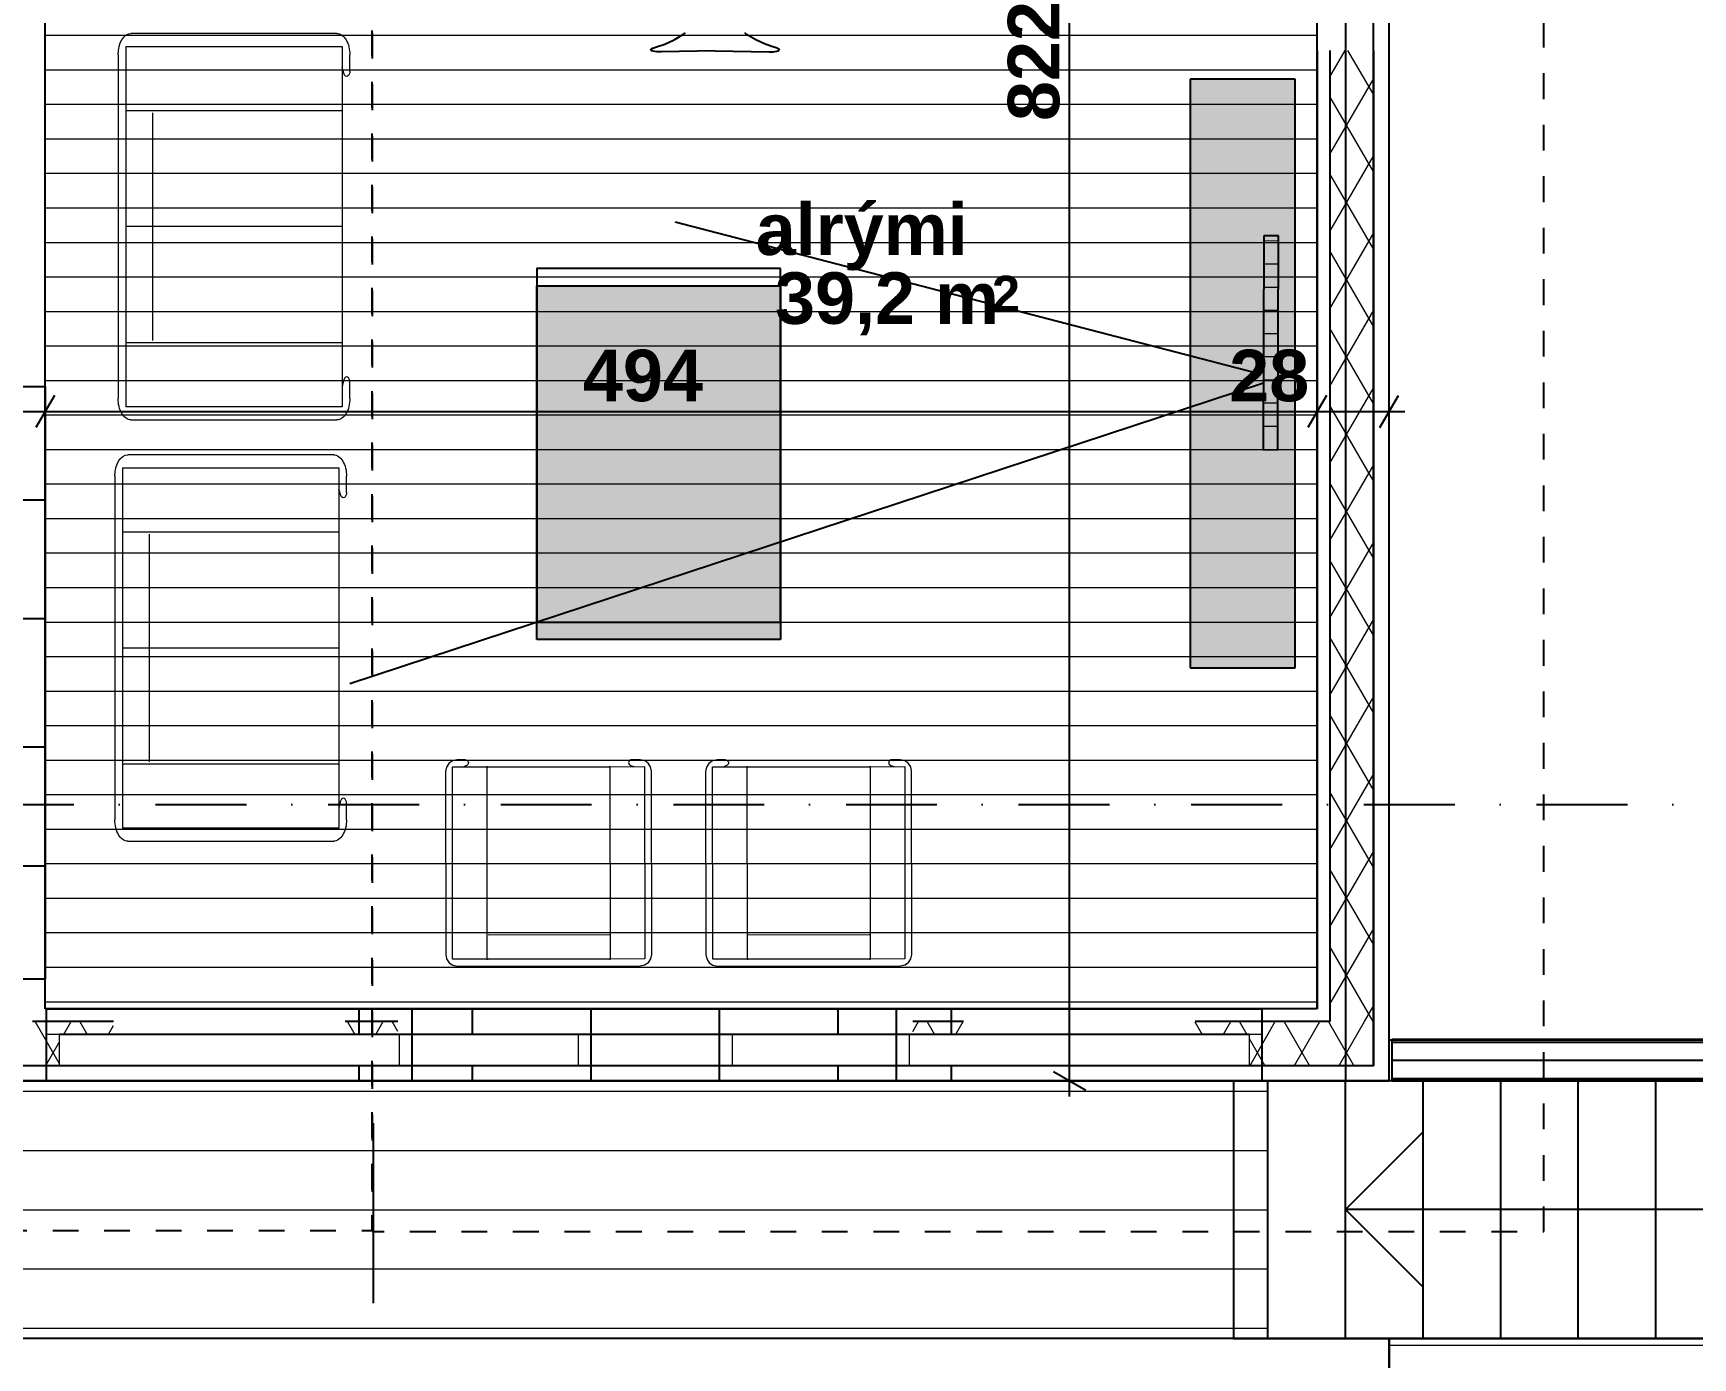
# Model space of a CAD drawing. Header units: millimetres. Extents: x -242231 to 419123, y -2399 to 525285.
# Drawn here: x -120526 to -114081, y 143649 to 148792 of the extents above; entities that cross this region are included whole.
import ezdxf

# ---------------------------------------------------------------- set-up
doc = ezdxf.new("R2010")
doc.units = ezdxf.units.MM
doc.set_wipeout_variables(frame=1)
for name, pattern in [('Dot & Dashed', [670.277762, 352.777767, -176.388884, 0, -141.111112]), ('Short dashed', [200, 100, -100]), ('Wipeout_Contour', [1000, 0, -1000])]:
    doc.linetypes.add(name, pattern=pattern)
doc.layers.add('Walls', color=7, linetype='Continuous')
doc.styles.add('GENERATED_STYLE_1', font='swissb.ttf')
pattern_1 = [(60, (-125991.2, 141233.89), (-129.9038, 75), []), (120, (-125991.2, 141233.89), (129.9038, 75), [])]

# ---------------------------------------------------------------- blocks, each defined once
blk = doc.blocks.new('W Feature 1 10_13')
at = {"layer": 'Walls', "linetype": 'Continuous'}
for p, q in [((-450, 60), (450, 60)), ((-450, 60), (-450, 0)), ((-450, 0), (-450, -120)), ((450, 60), (450, 0)), ((450, 0), (450, -120)), ((-450, -120), (-450, -170)), ((450, -120), (450, -170)), ((-450, -170), (-450, -220)), ((450, -170), (450, -220)), ((450, -220), (-450, -220))]:
    blk.add_line(p, q, dxfattribs=at)
for p in [(-450, 0), (450, 0)]:
    blk.add_point(p, dxfattribs=at)
at = {"color": 254, "linetype": 'Wipeout_Contour', "lineweight": 0, "ltscale": 1635.225415}
blk.add_wipeout([(-400, -120), (400, -120), (400, 0), (-400, 0)], dxfattribs=at).dxf.layer = 'Walls'
at = {"layer": 'Walls', "color": 102, "linetype": 'Continuous', "lineweight": 20}
for p, q in [((-400, 0), (-450, 0)), ((-400, -120), (-400, 0)), ((450, 0), (400, 0)), ((400, 0), (400, -120)), ((-450, -120), (-400, -120)), ((400, -120), (450, -120))]:
    blk.add_line(p, q, dxfattribs=at)
at = {"layer": 'Walls', "linetype": 'Continuous'}
for p, q in [((400, 0), (-400, 0)), ((-400, -120), (400, -120))]:
    blk.add_line(p, q, dxfattribs=at)
blk = doc.blocks.new('W Feature 1 10_14')
at = {"layer": 'Walls', "linetype": 'Continuous'}
for p, q in [((-710, 60), (710, 60)), ((-710, 60), (-710, 0)), ((-710, 0), (-710, -120)), ((710, 60), (710, 0)), ((710, 0), (710, -120)), ((-710, -120), (-710, -170)), ((710, -120), (710, -170)), ((-710, -170), (-710, -220)), ((710, -170), (710, -220)), ((710, -220), (-710, -220))]:
    blk.add_line(p, q, dxfattribs=at)
for p in [(-710, 0), (710, 0)]:
    blk.add_point(p, dxfattribs=at)
at = {"color": 254, "linetype": 'Wipeout_Contour', "lineweight": 0, "ltscale": 2661.641407}
blk.add_wipeout([(-660, -120), (660, -120), (660, 0), (-660, 0)], dxfattribs=at).dxf.layer = 'Walls'
at = {"layer": 'Walls', "color": 102, "linetype": 'Continuous', "lineweight": 20}
for p, q in [((-660, 0), (-710, 0)), ((-660, -120), (-660, 0)), ((710, 0), (660, 0)), ((660, 0), (660, -120)), ((-710, -120), (-660, -120)), ((660, -120), (710, -120))]:
    blk.add_line(p, q, dxfattribs=at)
at = {"layer": 'Walls', "linetype": 'Continuous'}
for p, q in [((660, 0), (-660, 0)), ((-660, -120), (660, -120))]:
    blk.add_line(p, q, dxfattribs=at)
blk = doc.blocks.new('W Feature 1 10_16')
at = {"layer": 'Walls', "linetype": 'Continuous'}
for p, q in [((-710, 60), (710, 60)), ((-710, 60), (-710, 0)), ((-710, 0), (-710, -120)), ((710, 60), (710, 0)), ((710, 0), (710, -120)), ((-710, -120), (-710, -170)), ((710, -120), (710, -170)), ((-710, -170), (-710, -220)), ((710, -170), (710, -220)), ((710, -220), (-710, -220))]:
    blk.add_line(p, q, dxfattribs=at)
for p in [(-710, 0), (710, 0)]:
    blk.add_point(p, dxfattribs=at)
at = {"color": 254, "linetype": 'Wipeout_Contour', "lineweight": 0, "ltscale": 2661.641407}
blk.add_wipeout([(-660, -120), (660, -120), (660, 0), (-660, 0)], dxfattribs=at).dxf.layer = 'Walls'
at = {"layer": 'Walls', "color": 102, "linetype": 'Continuous', "lineweight": 20}
for p, q in [((-660, 0), (-710, 0)), ((-660, -120), (-660, 0)), ((710, 0), (660, 0)), ((660, 0), (660, -120)), ((-710, -120), (-660, -120)), ((660, -120), (710, -120))]:
    blk.add_line(p, q, dxfattribs=at)
at = {"layer": 'Walls', "linetype": 'Continuous'}
for p, q in [((660, 0), (-660, 0)), ((-660, -120), (660, -120))]:
    blk.add_line(p, q, dxfattribs=at)

msp = doc.modelspace()

# ---------------------------------------------------------------- hatches: boundary and pattern name
at = {"linetype": 'Continuous', "lineweight": 0}
h = msp.add_hatch(dxfattribs=at)
h.set_pattern_fill('BATT_INSULATION', color=1, style=0, pattern_type=2)
h.set_pattern_definition(pattern_1)
h.paths.add_polyline_path([(-115320.364, 144954.309), (-115320.364, 148725), (-115490.364, 148725), (-115490.364, 144954.309)], flags=0)
for points in [[(-115625.38, 148613.336), (-116032.927, 148613.336), (-116032.927, 146327.437), (-115625.38, 146327.437)], [(-117624.482, 147810.628), (-117624.482, 146437.307), (-118570.278, 146437.307), (-118570.278, 147810.628)]]:
    msp.add_hatch(color=255, dxfattribs=at).paths.add_polyline_path(points, flags=0)
h = msp.add_hatch(dxfattribs=at)
h.set_pattern_fill('BATT_INSULATION', color=1, style=0, pattern_type=2)
h.set_pattern_definition(pattern_1)
h.paths.add_polyline_path([(-120529.614, 144784.309), (-120214.446, 144784.309), (-120214.446, 144954.309), (-120529.614, 144954.309)], flags=0)
h = msp.add_hatch(dxfattribs=at)
h.set_pattern_fill('BATT_INSULATION', color=1, style=0, pattern_type=2)
h.set_pattern_definition(pattern_1)
h.paths.add_polyline_path([(-119314.446, 144784.309), (-119109.944, 144784.309), (-119109.944, 144954.309), (-119314.446, 144954.309)], flags=0)
h = msp.add_hatch(dxfattribs=at)
h.set_pattern_fill('BATT_INSULATION', color=1, style=0, pattern_type=2)
h.set_pattern_definition(pattern_1)
h.paths.add_polyline_path([(-117110.348, 144784.309), (-116913.563, 144784.309), (-116913.563, 144954.309), (-117110.348, 144954.309)], flags=0)
h = msp.add_hatch(dxfattribs=at)
h.set_pattern_fill('BATT_INSULATION', color=1, style=0, pattern_type=2)
h.set_pattern_definition(pattern_1)
h.paths.add_polyline_path([(-115490.364, 144954.309), (-116013.563, 144954.309), (-116013.563, 144784.309), (-115490.364, 144784.309)], flags=0)
h = msp.add_hatch(dxfattribs=at)
h.set_pattern_fill('BATT_INSULATION', color=1, style=0, pattern_type=2)
h.set_pattern_definition(pattern_1)
h.paths.add_polyline_path([(-115490.364, 144954.309), (-115320.364, 144784.309), (-115320.364, 144954.309)], flags=0)
h = msp.add_hatch(dxfattribs=at)
h.set_pattern_fill('BATT_INSULATION', color=1, style=0, pattern_type=2)
h.set_pattern_definition(pattern_1)
h.paths.add_polyline_path([(-115320.364, 144784.309), (-115490.364, 144954.309), (-115490.364, 144784.309)], flags=0)
at = {"linetype": 'Continuous', "lineweight": 25}
h = msp.add_hatch(dxfattribs=at)
h.set_pattern_fill('50__', color=251, style=0, pattern_type=2)
h.set_pattern_definition([(0, (-125991.2, 141233.89), (0, 70), [])])
h.paths.add_polyline_path([(-115249.529, 144724.293), (-111461.427, 144724.681), (-111621.427, 144884.665), (-115249.546, 144884.293)], flags=0)

# ---------------------------------------------------------------- linework, layer by layer
at = {"linetype": 'Continuous'}
for p, q in [((-115260.364, 144724.319), (-115260.364, 161423.714)), ((-115540.776, 152939.543), (-115540.776, 145004.309)), ((-120479.62, 145004.309), (-120479.605, 150397.764)), ((-120479.614, 147269.591), (-120479.614, 149583.804)), ((-118073.168, 148749.557), (-118036.99, 148765.351)), ((-118036.99, 148765.351), (-118000.536, 148787.211)), ((-118000.536, 148787.211), (-117993.546, 148792.697)), ((-117755.837, 148787.176), (-117762.825, 148792.663)), ((-117719.389, 148765.305), (-117755.837, 148787.176)), ((-117683.216, 148749.501), (-117719.389, 148765.305)), ((-118128.201, 148725.943), (-118126.011, 148729.607)), ((-118125.138, 148723.295), (-118128.201, 148725.943)), ((-118126.011, 148729.607), (-118120.449, 148733.162)), ((-118118.505, 148721.394), (-118125.138, 148723.295)), ((-118120.449, 148733.162), (-118105.776, 148738.088)), ((-118104.333, 148719.744), (-118118.505, 148721.394)), ((-118105.776, 148738.088), (-118073.168, 148749.557)), ((-118088.109, 148719.08), (-118104.333, 148719.744)), ((-117878.196, 148723.22), (-118088.109, 148719.08)), ((-117878.196, 148723.22), (-117668.284, 148719.019)), ((-117650.611, 148738.022), (-117683.216, 148749.501)), ((-117668.284, 148719.019), (-117652.06, 148719.679)), ((-117652.06, 148719.679), (-117637.888, 148721.324)), ((-117635.939, 148733.092), (-117650.611, 148738.022)), ((-117637.888, 148721.324), (-117631.253, 148723.224)), ((-117630.379, 148729.535), (-117635.939, 148733.092)), ((-117631.253, 148723.224), (-117628.19, 148725.87)), ((-117628.19, 148725.87), (-117630.379, 148729.535)), ((-115540.364, 148725), (-115540.364, 145004.309)), ((-115490.364, 148725), (-115490.364, 144954.309)), ((-115320.364, 144954.309), (-115320.364, 148725)), ((-115260.364, 144724.309), (-115260.364, 148725)), ((-115625.38, 148613.336), (-116032.927, 148613.336)), ((-116032.927, 148613.336), (-116032.927, 146327.437)), ((-115625.38, 146327.437), (-115625.38, 148613.336)), ((-115791.536, 147476.122), (-118033.486, 148057.63)), ((-115746.934, 148004.635), (-115749.412, 147174.903)), ((-115690.268, 148004.465), (-115746.934, 148004.635)), ((-115692.747, 147174.734), (-115690.268, 148004.465)), ((-118570.278, 146437.307), (-118570.278, 147810.628)), ((-118570.278, 147810.628), (-117624.482, 147810.628)), ((-117624.482, 147810.628), (-117624.482, 146437.307)), ((-115748.641, 147433.188), (-119296.535, 146265.331)), ((-115540.364, 147228.952), (-115540.364, 147416.452)), ((-115540.364, 147228.952), (-115540.364, 147416.452)), ((-115260.364, 147228.952), (-115260.364, 147416.452)), ((-115504.28, 147385.202), (-115576.449, 147260.202)), ((-115504.28, 147385.202), (-115576.449, 147260.202)), ((-115296.449, 147260.202), (-115224.28, 147385.202)), ((-115540.364, 147322.702), (-115260.364, 147322.702)), ((-115260.364, 147322.702), (-115199.239, 147322.702)), ((-115749.412, 147174.903), (-115692.747, 147174.734)), ((-117624.482, 146437.307), (-118570.278, 146437.307)), ((-116032.927, 146327.437), (-115625.38, 146327.437)), ((-120479.614, 145004.309), (-120479.614, 145270.47)), ((-120214.446, 144954.309), (-120529.614, 144954.309)), ((-115540.776, 145004.309), (-120479.62, 145004.309)), ((-120214.446, 145004.309), (-120479.614, 145004.309)), ((-119109.944, 145004.309), (-119314.446, 145004.309)), ((-119109.944, 144954.309), (-119314.446, 144954.309)), ((-116913.563, 145004.309), (-117110.348, 145004.309)), ((-116913.563, 144954.309), (-117110.348, 144954.309)), ((-115540.364, 145004.309), (-116013.563, 145004.309)), ((-115490.364, 144954.309), (-116013.563, 144954.309)), ((-115320.364, 144784.309), (-115320.364, 144954.309)), ((-111621.427, 144884.665), (-115249.546, 144884.293)), ((-115249.546, 144884.293), (-115249.529, 144724.293)), ((-120529.614, 144784.309), (-120214.446, 144784.309)), ((-119314.446, 144784.309), (-119109.944, 144784.309)), ((-117110.348, 144784.309), (-116913.563, 144784.309)), ((-116013.563, 144784.309), (-115490.364, 144784.309)), ((-115490.364, 144784.309), (-115320.364, 144784.309)), ((-120759.614, 144724.319), (-115260.364, 144724.319)), ((-115731.104, 144724.309), (-120758.674, 144724.309)), ((-120699.614, 144724.309), (-120214.446, 144724.309)), ((-119314.446, 144724.309), (-119109.944, 144724.309)), ((-117110.348, 144724.309), (-116913.563, 144724.309)), ((-116013.563, 144724.309), (-115320.364, 144724.309)), ((-115731.104, 143724.887), (-115731.104, 144724.309)), ((-115430.025, 143724.319), (-115430.025, 144724.319)), ((-115260.364, 144724.309), (-115320.364, 144724.309)), ((-115249.529, 144724.293), (-111461.427, 144724.681)), ((-115128.625, 143724.319), (-115128.625, 144724.319)), ((-114827.225, 143724.319), (-114827.225, 144724.319)), ((-114525.825, 143724.319), (-114525.825, 144724.319)), ((-114224.425, 143724.319), (-114224.425, 144724.319)), ((-119205.995, 144559.802), (-119205.995, 143860.976)), ((-115430.025, 144224.319), (-115128.625, 144525.719)), ((-113621.625, 144224.319), (-115430.025, 144224.319)), ((-115430.025, 144224.319), (-115128.625, 143922.919)), ((-120758.674, 143724.887), (-115731.104, 143724.887)), ((-113621.625, 143724.319), (-115731.425, 143724.319)), ((-113611.095, 143722.378), (-115260.364, 143722.378)), ((-115260.364, 143722.378), (-115260.364, 141568.299))]:
    msp.add_line(p, q, dxfattribs=at)
at = {"color": 9, "linetype": 'Continuous', "lineweight": 18}
for p, q in [((-115540.776, 148782.33), (-120479.609, 148782.33)), ((-115540.776, 148648.33), (-120479.61, 148648.33)), ((-115540.776, 148514.33), (-120479.61, 148514.33)), ((-115540.776, 148380.33), (-120479.61, 148380.33)), ((-115540.776, 148246.33), (-120479.611, 148246.33)), ((-115540.776, 148112.33), (-120479.611, 148112.33)), ((-115540.776, 147978.33), (-120479.612, 147978.33)), ((-115540.776, 147844.33), (-120479.612, 147844.33)), ((-115540.776, 147710.33), (-120479.612, 147710.33)), ((-115540.776, 147576.33), (-120479.613, 147576.33)), ((-115540.776, 147442.33), (-120479.613, 147442.33)), ((-115540.776, 147308.33), (-120479.613, 147308.33)), ((-115540.776, 147174.33), (-120479.614, 147174.33)), ((-115540.776, 147040.33), (-120479.614, 147040.33)), ((-115540.776, 146906.33), (-120479.614, 146906.33)), ((-115540.776, 146772.33), (-120479.615, 146772.33)), ((-115540.776, 146638.33), (-120479.615, 146638.33)), ((-115540.776, 146504.33), (-120479.616, 146504.33)), ((-115540.776, 146370.33), (-120479.616, 146370.33)), ((-115540.776, 146236.33), (-120479.616, 146236.33)), ((-115540.776, 146102.33), (-120479.617, 146102.33)), ((-115540.776, 145968.33), (-120479.617, 145968.33)), ((-115540.776, 145834.33), (-120479.617, 145834.33)), ((-115540.776, 145700.33), (-120479.618, 145700.33)), ((-115540.776, 145566.33), (-120479.618, 145566.33)), ((-115540.776, 145432.33), (-120479.618, 145432.33)), ((-115540.776, 145298.33), (-120479.619, 145298.33)), ((-115540.776, 145164.33), (-120479.619, 145164.33)), ((-115540.776, 145030.33), (-120479.62, 145030.33)), ((-115260.364, 143698.343), (-105890.698, 143698.343))]:
    msp.add_line(p, q, dxfattribs=at)
at = {"color": 102, "linetype": 'Continuous', "lineweight": 20}
for p, q in [((-119346.535, 148790.531), (-120146.535, 148790.531)), ((-120196.535, 148707.198), (-120196.535, 147373.865)), ((-120166.535, 148740.531), (-119326.535, 148740.531)), ((-120166.535, 148740.531), (-120166.535, 147340.531)), ((-119326.535, 148740.531), (-119326.535, 147340.531)), ((-119296.535, 148644.698), (-119296.535, 148707.198)), ((-119319.148, 148632.452), (-119326.535, 148657.806)), ((-119326.535, 148490.531), (-120166.535, 148490.531)), ((-120061.535, 147598.865), (-120061.535, 148482.198)), ((-119326.535, 148040.531), (-120166.535, 148040.531)), ((-120166.535, 147590.531), (-119326.535, 147590.531)), ((-119320.923, 147442.802), (-119326.535, 147418.703)), ((-119319.148, 147448.61), (-119320.923, 147442.802)), ((-119316.382, 147453.219), (-119319.148, 147448.61)), ((-119312.898, 147456.178), (-119316.382, 147453.219)), ((-119309.035, 147457.198), (-119312.898, 147456.178)), ((-119305.172, 147456.178), (-119309.035, 147457.198)), ((-119301.688, 147453.219), (-119305.172, 147456.178)), ((-119298.922, 147448.61), (-119301.688, 147453.219)), ((-119297.147, 147442.802), (-119298.922, 147448.61)), ((-119296.535, 147436.364), (-119297.147, 147442.802)), ((-119296.535, 147373.865), (-119296.535, 147436.365)), ((-119326.535, 147340.531), (-120166.535, 147340.531)), ((-120146.535, 147290.531), (-119346.535, 147290.531)), ((-119359.298, 147154.738), (-120159.298, 147154.738)), ((-120179.298, 147104.738), (-119339.298, 147104.738)), ((-120179.298, 147104.738), (-120179.298, 145704.738)), ((-119339.298, 147104.738), (-119339.298, 145704.738)), ((-120209.298, 147071.405), (-120209.298, 145738.072)), ((-119331.911, 146996.659), (-119339.298, 147022.013)), ((-119309.298, 147008.905), (-119309.298, 147071.405)), ((-119339.298, 146854.738), (-120179.298, 146854.738)), ((-120074.298, 145963.072), (-120074.298, 146846.405)), ((-119339.298, 146404.738), (-120179.298, 146404.738)), ((-120179.298, 145954.738), (-119339.298, 145954.738)), ((-118921.67, 145942.502), (-118925.034, 145925.49)), ((-118925.034, 145925.49), (-118924.25, 145214.379)), ((-118912.052, 145956.931), (-118921.67, 145942.502)), ((-118897.643, 145966.581), (-118912.052, 145956.931)), ((-118898.387, 145943.297), (-118765.054, 145943.444)), ((-118897.564, 145196.631), (-118898.387, 145943.297)), ((-118880.639, 145969.983), (-118897.643, 145966.581)), ((-118847.306, 145970.02), (-118880.639, 145969.983)), ((-118843.848, 145948.345), (-118854.268, 145943.346)), ((-118847.306, 145970.02), (-118843.872, 145969.48)), ((-118843.872, 145969.48), (-118840.772, 145967.905)), ((-118840.753, 145949.927), (-118843.848, 145948.345)), ((-118840.772, 145967.905), (-118838.312, 145965.45)), ((-118838.297, 145952.388), (-118840.753, 145949.927)), ((-118838.312, 145965.45), (-118836.73, 145962.354)), ((-118836.722, 145955.487), (-118838.297, 145952.388)), ((-118836.73, 145962.354), (-118836.182, 145958.921)), ((-118836.182, 145958.921), (-118836.722, 145955.487)), ((-118760.61, 145943.449), (-118765.054, 145943.444)), ((-118765.054, 145943.444), (-118764.23, 145196.778)), ((-118760.61, 145943.449), (-118289.499, 145943.969)), ((-118285.054, 145943.974), (-118289.499, 145943.969)), ((-118285.054, 145943.974), (-118151.721, 145944.121)), ((-118284.231, 145197.307), (-118285.054, 145943.974)), ((-118213.421, 145963.042), (-118213.961, 145959.608)), ((-118213.961, 145959.608), (-118213.413, 145956.175)), ((-118211.846, 145966.141), (-118213.421, 145963.042)), ((-118213.413, 145956.175), (-118211.831, 145953.079)), ((-118209.39, 145968.602), (-118211.846, 145966.141)), ((-118211.831, 145953.079), (-118209.37, 145950.624)), ((-118206.295, 145970.183), (-118209.39, 145968.602)), ((-118209.37, 145950.624), (-118206.271, 145949.049)), ((-118202.862, 145970.731), (-118206.295, 145970.183)), ((-118206.271, 145949.049), (-118193.413, 145944.075)), ((-118169.528, 145970.768), (-118202.862, 145970.731)), ((-118152.517, 145967.403), (-118169.528, 145970.768)), ((-118138.087, 145957.785), (-118152.517, 145967.403)), ((-118151.721, 145944.121), (-118150.897, 145197.455)), ((-118128.437, 145943.377), (-118138.087, 145957.785)), ((-118125.035, 145926.372), (-118128.437, 145943.377)), ((-118124.25, 145215.262), (-118125.035, 145926.372)), ((-117911.586, 145942.502), (-117914.95, 145925.49)), ((-117914.95, 145925.49), (-117914.165, 145214.379)), ((-117901.967, 145956.931), (-117911.586, 145942.502)), ((-117887.559, 145966.581), (-117901.967, 145956.931)), ((-117888.303, 145943.297), (-117754.97, 145943.444)), ((-117887.479, 145196.631), (-117888.303, 145943.297)), ((-117870.555, 145969.983), (-117887.559, 145966.581)), ((-117837.221, 145970.02), (-117870.555, 145969.983)), ((-117833.764, 145948.345), (-117844.183, 145943.346)), ((-117837.221, 145970.02), (-117833.787, 145969.48)), ((-117833.787, 145969.48), (-117830.688, 145967.905)), ((-117830.668, 145949.927), (-117833.764, 145948.345)), ((-117830.688, 145967.905), (-117828.227, 145965.45)), ((-117828.213, 145952.388), (-117830.668, 145949.927)), ((-117828.227, 145965.45), (-117826.646, 145962.354)), ((-117826.638, 145955.487), (-117828.213, 145952.388)), ((-117826.646, 145962.354), (-117826.098, 145958.921)), ((-117826.098, 145958.921), (-117826.638, 145955.487)), ((-117750.525, 145943.449), (-117754.97, 145943.444)), ((-117754.97, 145943.444), (-117754.146, 145196.778)), ((-117750.525, 145943.449), (-117279.415, 145943.969)), ((-117274.97, 145943.974), (-117279.415, 145943.969)), ((-117274.97, 145943.974), (-117141.637, 145944.121)), ((-117274.146, 145197.307), (-117274.97, 145943.974)), ((-117203.336, 145963.042), (-117203.876, 145959.608)), ((-117203.876, 145959.608), (-117203.329, 145956.175)), ((-117201.761, 145966.141), (-117203.336, 145963.042)), ((-117203.329, 145956.175), (-117201.747, 145953.079)), ((-117199.306, 145968.602), (-117201.761, 145966.141)), ((-117201.747, 145953.079), (-117199.286, 145950.624)), ((-117196.21, 145970.183), (-117199.306, 145968.602)), ((-117199.286, 145950.624), (-117196.187, 145949.049)), ((-117192.777, 145970.731), (-117196.21, 145970.183)), ((-117196.187, 145949.049), (-117183.328, 145944.075)), ((-117159.444, 145970.768), (-117192.777, 145970.731)), ((-117142.432, 145967.403), (-117159.444, 145970.768)), ((-117128.003, 145957.785), (-117142.432, 145967.403)), ((-117141.637, 145944.121), (-117140.813, 145197.455)), ((-117118.352, 145943.377), (-117128.003, 145957.785)), ((-117114.951, 145926.372), (-117118.352, 145943.377)), ((-117114.166, 145215.262), (-117114.951, 145926.372)), ((-119333.686, 145807.009), (-119339.298, 145782.91)), ((-119331.911, 145812.817), (-119333.686, 145807.009)), ((-119329.145, 145817.426), (-119331.911, 145812.817)), ((-119325.661, 145820.385), (-119329.145, 145817.426)), ((-119321.798, 145821.405), (-119325.661, 145820.385)), ((-119317.935, 145820.385), (-119321.798, 145821.405)), ((-119314.451, 145817.426), (-119317.935, 145820.385)), ((-119311.685, 145812.817), (-119314.451, 145817.426)), ((-119309.91, 145807.009), (-119311.685, 145812.817)), ((-119309.298, 145800.571), (-119309.91, 145807.009)), ((-119309.298, 145738.072), (-119309.298, 145800.572)), ((-119339.298, 145704.738), (-120179.298, 145704.738)), ((-120159.298, 145654.738), (-119359.298, 145654.738)), ((-118288.778, 145290.636), (-118759.889, 145290.116)), ((-117278.694, 145290.636), (-117749.804, 145290.116)), ((-118924.25, 145214.379), (-118920.848, 145197.375)), ((-118127.615, 145198.25), (-118124.25, 145215.262)), ((-117914.165, 145214.379), (-117910.763, 145197.375)), ((-117117.53, 145198.25), (-117114.166, 145215.262)), ((-118920.848, 145197.375), (-118911.198, 145182.966)), ((-118911.198, 145182.966), (-118896.768, 145173.348)), ((-118764.23, 145196.778), (-118897.564, 145196.631)), ((-118896.768, 145173.348), (-118879.756, 145169.984)), ((-118879.756, 145169.984), (-118168.646, 145170.768)), ((-118764.23, 145196.778), (-118759.786, 145196.783)), ((-118288.675, 145197.303), (-118759.786, 145196.783)), ((-118288.675, 145197.302), (-118284.231, 145197.307)), ((-118150.897, 145197.455), (-118284.231, 145197.307)), ((-118168.646, 145170.768), (-118151.641, 145174.17)), ((-118151.641, 145174.17), (-118137.233, 145183.82)), ((-118137.233, 145183.82), (-118127.615, 145198.25)), ((-117910.763, 145197.375), (-117901.113, 145182.966)), ((-117901.113, 145182.966), (-117886.684, 145173.348)), ((-117754.146, 145196.778), (-117887.479, 145196.631)), ((-117886.684, 145173.348), (-117869.672, 145169.984)), ((-117869.672, 145169.984), (-117158.561, 145170.768)), ((-117754.146, 145196.778), (-117749.701, 145196.783)), ((-117278.591, 145197.303), (-117749.701, 145196.783)), ((-117278.591, 145197.302), (-117274.146, 145197.307)), ((-117140.813, 145197.455), (-117274.146, 145197.307)), ((-117158.561, 145170.768), (-117141.557, 145174.17)), ((-117141.557, 145174.17), (-117127.149, 145183.82)), ((-117127.149, 145183.82), (-117117.53, 145198.25))]:
    msp.add_line(p, q, dxfattribs=at)
at = {"color": 253, "linetype": 'Continuous', "lineweight": 15}
for p, q in [((-115690.327, 147984.731), (-115746.993, 147984.9)), ((-115690.596, 147894.731), (-115747.261, 147894.9)), ((-115690.865, 147804.731), (-115747.53, 147804.901)), ((-115691.134, 147714.732), (-115747.799, 147714.901)), ((-115691.402, 147624.732), (-115748.068, 147624.901)), ((-115691.671, 147534.733), (-115748.337, 147534.902)), ((-115691.94, 147444.733), (-115748.606, 147444.902)), ((-115692.209, 147354.733), (-115748.875, 147354.903)), ((-115692.478, 147264.734), (-115749.143, 147264.903)), ((-124907.787, 144683.89), (-115731.104, 144683.89)), ((-124677.951, 144453.89), (-115731.104, 144453.89)), ((-124448.116, 144223.89), (-115731.104, 144223.89)), ((-124218.28, 143993.89), (-115731.104, 143993.89)), ((-123988.445, 143763.89), (-115731.104, 143763.89))]:
    msp.add_line(p, q, dxfattribs=at)
at = {"linetype": 'Continuous', "flags": 128}
for points in [[(-120759.39, 159143.187), (-115430.025, 159143.187), (-115430.025, 144724.319), (-115260.364, 144724.319), (-115260.364, 144883.079), (-111622.685, 144883.074), (-111622.685, 145910.94), (-109518.435, 145910.94), (-109518.435, 144883.073), (-108096.979, 144883.069), (-108096.979, 165098.049), (-136640.8, 165098.049)], [(-115260.364, 138129.991), (-115260.364, 143723.867), (-115731.425, 143723.867), (-115731.425, 144724.319), (-122903.544, 144724.319)]]:
    msp.add_lwpolyline(points, dxfattribs=at)
for points in [[(-115320.567, 161362.945), (-120697.174, 161362.945), (-120697.174, 156957.842), (-128903.282, 156957.842), (-128903.282, 152878.772), (-120699.907, 152878.772), (-120699.907, 144784.303), (-115320.567, 144784.303)], [(-117624.482, 147877.713), (-118570.278, 147877.713), (-118570.278, 146504.393), (-117624.482, 146504.393)], [(-99369.643, 144724.309), (-109678.303, 144724.309), (-109678.303, 145843.058), (-111479.472, 145843.058), (-111479.472, 144724.309), (-115864.558, 144724.309), (-115864.558, 143723.867), (-115260.364, 143723.867), (-115260.364, 139175.388), (-99369.643, 139175.388)]]:
    msp.add_lwpolyline(points, close=True, dxfattribs=at)
at = {"color": 102, "linetype": 'Continuous', "lineweight": 20, "extrusion": (0, 0, -1)}
for centre, major_axis, start_param, end_param in [((-120146.535, 148707.198), (0, -83.333), 1.57079633, 3.14159265), ((-119346.535, 148707.198), (0, -83.333), 3.14159265, 4.71238898), ((-119309.035, 148644.698), (0, -20.833), 4.71238898, 7.22566317), ((-120146.535, 147373.865), (0, -83.333), 0, 1.57079633), ((-119346.535, 147373.865), (0, -83.333), 4.71238898, 6.28318531), ((-120159.298, 147071.405), (0, -83.333), 1.57079633, 3.14159265), ((-119359.298, 147071.405), (0, -83.333), 3.14159265, 4.71238898), ((-119321.798, 147008.905), (0, -20.833), 4.71238898, 7.22566317), ((-120159.298, 145738.072), (0, -83.333), 0, 1.57079633), ((-119359.298, 145738.072), (0, -83.333), 4.71238898, 6.28318531)]:
    msp.add_ellipse(centre, major_axis=major_axis, ratio=0.6, start_param=start_param, end_param=end_param, dxfattribs=at)

# ---------------------------------------------------------------- texts
at = {"style": 'GENERATED_STYLE_1'}
for s, height, p in [('alrými', 200, (-117720.281, 147930.531)), ('39,2 m', 200, (-117645.403, 147663.223)), ('2', 140, (-116802.646, 147709.985))]:
    msp.add_text(s, height=height, dxfattribs=at).set_placement(p)
at = {"insert": (-116741.253, 148450.564), "char_height": 200, "attachment_point": 1, "rotation": 90, "style": 'GENERATED_STYLE_1'}
msp.add_mtext('{822}', dxfattribs=at)
at = {"char_height": 200, "attachment_point": 1, "style": 'GENERATED_STYLE_1'}
for s, insert in [('{494}', (-118391.351, 147562.702)), ('{28}', (-115881.579, 147562.702))]:
    msp.add_mtext(s, dxfattribs=dict(at, insert=insert))

# ---------------------------------------------------------------- next in the draw order: block references
at = {"color": 21, "linetype": 'Continuous', "lineweight": 18}
for name, p, rotation in [('W Feature 1 10_13', (-120699.614, 146969.591), 90), ('W Feature 1 10_13', (-120699.614, 145570.47), 90), ('W Feature 1 10_14', (-118109.944, 144784.309), 180)]:
    msp.add_blockref(name, p, dxfattribs=dict(at, rotation=rotation))

# ---------------------------------------------------------------- next in the draw order: linework, layer by layer
at = {"linetype": 'Continuous'}
for p, q in [((-120479.614, 147228.952), (-120479.614, 147416.452)), ((-120479.614, 147228.952), (-120479.614, 147416.452)), ((-120443.53, 147385.202), (-120515.699, 147260.202)), ((-120443.53, 147385.202), (-120515.699, 147260.202)), ((-120759.614, 147322.702), (-120479.614, 147322.702)), ((-120479.614, 147322.702), (-115540.364, 147322.702))]:
    msp.add_line(p, q, dxfattribs=at)

# ---------------------------------------------------------------- next in the draw order: block references
at = {"color": 21, "linetype": 'Continuous', "lineweight": 18}
for name, p, rotation in [('W Feature 1 10_14', (-120699.614, 146269.602), 90), ('W Feature 1 10_13', (-118809.944, 144784.309), 180), ('W Feature 1 10_13', (-117410.348, 144784.309), 180)]:
    msp.add_blockref(name, p, dxfattribs=dict(at, rotation=rotation))

# ---------------------------------------------------------------- next in the draw order: linework, layer by layer
at = {"linetype": 'Dot & Dashed'}
msp.add_line((-142173.605, 145796.917), (-113125.354, 145796.917), dxfattribs=at)

# ---------------------------------------------------------------- next in the draw order: block references
at = {"color": 21, "linetype": 'Continuous', "lineweight": 18, "rotation": 180}
for p in [(-119764.446, 144784.309), (-116463.563, 144784.309)]:
    msp.add_blockref('W Feature 1 10_16', p, dxfattribs=at)

# ---------------------------------------------------------------- next in the draw order: linework, layer by layer
at = {"linetype": 'Continuous'}
for p, q in [((-116501.253, 144724.309), (-116501.253, 152939.543)), ((-116563.753, 144760.394), (-116438.753, 144688.225)), ((-112524.775, 144724.309), (-132686.061, 144724.309)), ((-116407.503, 144724.309), (-116595.003, 144724.309)), ((-116501.253, 144663.184), (-116501.253, 144724.309)), ((-113621.625, 144724.319), (-115731.425, 144724.319)), ((-115731.425, 143724.319), (-115731.425, 144724.319)), ((-115731.425, 143724.319), (-115731.425, 144724.319))]:
    msp.add_line(p, q, dxfattribs=at)
at = {"linetype": 'Short dashed', "flags": 128}
for points in [[(-123817.997, 161844.368), (-123817.997, 157669.76), (-120341.973, 154207.946), (-123848.622, 150715.503), (-123848.622, 144143.217), (-119209.626, 144143.217), (-119209.626, 161844.368)], [(-114659.736, 161843.333), (-119209.626, 161843.333), (-119209.626, 144139.61), (-114659.736, 144139.61)]]:
    msp.add_lwpolyline(points, close=True, dxfattribs=at)

doc.saveas('drawing.dxf')
